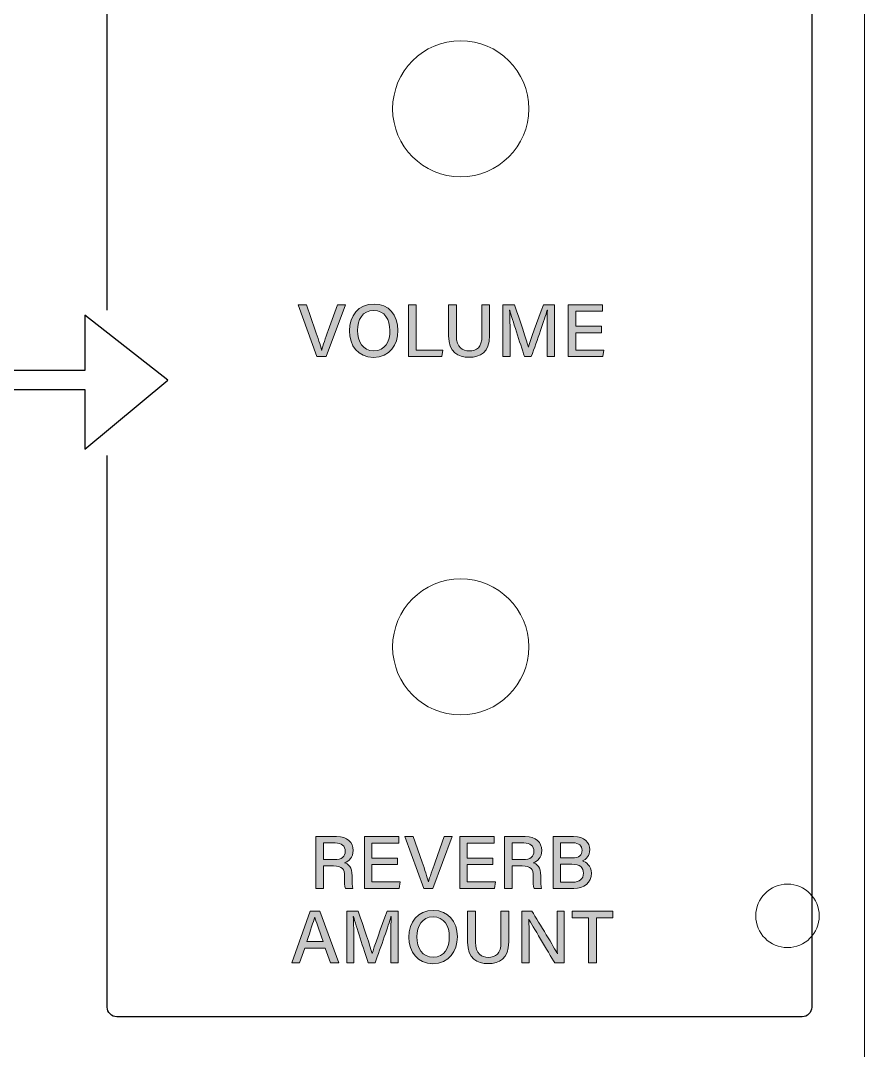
# Model space of a CAD drawing. Header units: millimetres. Extents: x 0 to 175, y 279 to 475.
# Drawn here: x 131.1 to 175, y 370.4 to 424 of the extents above; entities that cross this region are included whole.
import ezdxf

# ---------------------------------------------------------------- set-up
doc = ezdxf.new("R2010")
doc.units = ezdxf.units.MM
doc.header["$MEASUREMENT"] = 0
for name, color, linetype, lineweight in [('holes', 7, 'Continuous', 0), ('LINES', 7, 'Continuous', 0), ('new text', 7, 'Continuous', 0), ('outline', 7, 'Continuous', 0)]:
    doc.layers.add(name, color=color, linetype=linetype, lineweight=lineweight)

# ---------------------------------------------------------------- blocks, each defined once
blk = doc.blocks.new('Block_9')
at = {"layer": 'new text', "transparency": 33554687}
h = blk.add_hatch(color=7, dxfattribs=at)
h.dxf.hatch_style = 2
edge = h.paths.add_edge_path()
edge.add_spline(control_points=[(146.524, 406.504), (146.524, 406.504), (145.548, 409.2), (145.548, 409.2), (145.548, 409.2), (145.978, 409.2), (145.978, 409.2), (145.978, 409.2), (146.439, 407.875), (146.439, 407.875), (146.574, 407.483), (146.705, 407.099), (146.765, 406.847), (146.765, 406.847), (146.772, 406.847), (146.772, 406.847), (146.829, 407.074), (146.973, 407.473), (147.112, 407.863), (147.112, 407.863), (147.592, 409.2), (147.592, 409.2), (147.592, 409.2), (148.004, 409.2), (148.004, 409.2), (148.004, 409.2), (146.996, 406.504), (146.996, 406.504), (146.996, 406.504), (146.524, 406.504), (146.524, 406.504)], knot_values=[0, 0, 0, 0, 1, 1, 1, 2, 2, 2, 3, 3, 3, 4, 4, 4, 5, 5, 5, 6, 6, 6, 7, 7, 7, 8, 8, 8, 9, 9, 9, 10, 10, 10, 10], degree=3, periodic=0)
h = blk.add_hatch(color=7, dxfattribs=at)
h.dxf.hatch_style = 2
edge = h.paths.add_edge_path()
edge.add_spline(control_points=[(148.631, 407.864), (148.631, 407.292), (148.916, 406.802), (149.476, 406.802), (150.082, 406.802), (150.319, 407.303), (150.319, 407.861), (150.319, 408.428), (150.05, 408.902), (149.475, 408.902), (148.888, 408.902), (148.631, 408.43), (148.631, 407.864)], knot_values=[0, 0, 0, 0, 1, 1, 1, 2, 2, 2, 3, 3, 3, 4, 4, 4, 4], degree=3, periodic=0)
edge = h.paths.add_edge_path()
edge.add_spline(control_points=[(150.736, 407.866), (150.736, 407.123), (150.314, 406.465), (149.46, 406.465), (148.656, 406.465), (148.214, 407.079), (148.214, 407.852), (148.214, 408.626), (148.672, 409.239), (149.492, 409.239), (150.256, 409.239), (150.736, 408.672), (150.736, 407.866)], knot_values=[0, 0, 0, 0, 1, 1, 1, 2, 2, 2, 3, 3, 3, 4, 4, 4, 4], degree=3, periodic=0)
h = blk.add_hatch(color=7, dxfattribs=at)
h.dxf.hatch_style = 2
edge = h.paths.add_edge_path()
edge.add_spline(control_points=[(151.287, 409.2), (151.287, 409.2), (151.687, 409.2), (151.687, 409.2), (151.687, 409.2), (151.687, 406.843), (151.687, 406.843), (151.687, 406.843), (153.08, 406.843), (153.08, 406.843), (153.08, 406.843), (153.028, 406.504), (153.028, 406.504), (153.028, 406.504), (151.287, 406.504), (151.287, 406.504), (151.287, 406.504), (151.287, 409.2), (151.287, 409.2)], knot_values=[0, 0, 0, 0, 1, 1, 1, 2, 2, 2, 3, 3, 3, 4, 4, 4, 5, 5, 5, 6, 6, 6, 6], degree=3, periodic=0)
h = blk.add_hatch(color=7, dxfattribs=at)
h.dxf.hatch_style = 2
edge = h.paths.add_edge_path()
edge.add_spline(control_points=[(153.776, 409.2), (153.776, 409.2), (153.776, 407.581), (153.776, 407.581), (153.776, 406.966), (154.109, 406.798), (154.444, 406.798), (154.834, 406.798), (155.105, 406.983), (155.105, 407.581), (155.105, 407.581), (155.105, 409.2), (155.105, 409.2), (155.105, 409.2), (155.507, 409.2), (155.507, 409.2), (155.507, 409.2), (155.507, 407.601), (155.507, 407.601), (155.507, 406.718), (155.013, 406.47), (154.436, 406.47), (153.865, 406.47), (153.371, 406.736), (153.371, 407.579), (153.371, 407.579), (153.371, 409.2), (153.371, 409.2), (153.371, 409.2), (153.776, 409.2), (153.776, 409.2)], knot_values=[0, 0, 0, 0, 1, 1, 1, 2, 2, 2, 3, 3, 3, 4, 4, 4, 5, 5, 5, 6, 6, 6, 7, 7, 7, 8, 8, 8, 9, 9, 9, 10, 10, 10, 10], degree=3, periodic=0)
h = blk.add_hatch(color=7, dxfattribs=at)
h.dxf.hatch_style = 2
edge = h.paths.add_edge_path()
edge.add_spline(control_points=[(158.495, 407.627), (158.495, 408.12), (158.5, 408.63), (158.512, 408.918), (158.512, 408.918), (158.497, 408.918), (158.497, 408.918), (158.379, 408.459), (157.975, 407.352), (157.675, 406.504), (157.675, 406.504), (157.321, 406.504), (157.321, 406.504), (157.095, 407.203), (156.676, 408.448), (156.555, 408.923), (156.555, 408.923), (156.542, 408.923), (156.542, 408.923), (156.563, 408.611), (156.573, 408.021), (156.573, 407.559), (156.573, 407.559), (156.573, 406.504), (156.573, 406.504), (156.573, 406.504), (156.199, 406.504), (156.199, 406.504), (156.199, 406.504), (156.199, 409.2), (156.199, 409.2), (156.199, 409.2), (156.796, 409.2), (156.796, 409.2), (157.084, 408.389), (157.432, 407.346), (157.522, 406.992), (157.522, 406.992), (157.528, 406.992), (157.528, 406.992), (157.592, 407.269), (158.006, 408.408), (158.306, 409.2), (158.306, 409.2), (158.884, 409.2), (158.884, 409.2), (158.884, 409.2), (158.884, 406.504), (158.884, 406.504), (158.884, 406.504), (158.495, 406.504), (158.495, 406.504), (158.495, 406.504), (158.495, 407.627), (158.495, 407.627)], knot_values=[0, 0, 0, 0, 1, 1, 1, 2, 2, 2, 3, 3, 3, 4, 4, 4, 5, 5, 5, 6, 6, 6, 7, 7, 7, 8, 8, 8, 9, 9, 9, 10, 10, 10, 11, 11, 11, 12, 12, 12, 13, 13, 13, 14, 14, 14, 15, 15, 15, 16, 16, 16, 17, 17, 17, 18, 18, 18, 18], degree=3, periodic=0)
h = blk.add_hatch(color=7, dxfattribs=at)
h.dxf.hatch_style = 2
edge = h.paths.add_edge_path()
edge.add_spline(control_points=[(161.32, 407.746), (161.32, 407.746), (159.99, 407.746), (159.99, 407.746), (159.99, 407.746), (159.99, 406.843), (159.99, 406.843), (159.99, 406.843), (161.452, 406.843), (161.452, 406.843), (161.452, 406.843), (161.402, 406.504), (161.402, 406.504), (161.402, 406.504), (159.599, 406.504), (159.599, 406.504), (159.599, 406.504), (159.599, 409.2), (159.599, 409.2), (159.599, 409.2), (161.383, 409.2), (161.383, 409.2), (161.383, 409.2), (161.383, 408.861), (161.383, 408.861), (161.383, 408.861), (159.99, 408.861), (159.99, 408.861), (159.99, 408.861), (159.99, 408.085), (159.99, 408.085), (159.99, 408.085), (161.32, 408.085), (161.32, 408.085), (161.32, 408.085), (161.32, 407.746), (161.32, 407.746)], knot_values=[0, 0, 0, 0, 1, 1, 1, 2, 2, 2, 3, 3, 3, 4, 4, 4, 5, 5, 5, 6, 6, 6, 7, 7, 7, 8, 8, 8, 9, 9, 9, 10, 10, 10, 11, 11, 11, 12, 12, 12, 12], degree=3, periodic=0)
at = {"layer": 'new text'}
for points, knots in [([(146.524, 406.504), (146.524, 406.504), (145.548, 409.2), (145.548, 409.2), (145.548, 409.2), (145.978, 409.2), (145.978, 409.2), (145.978, 409.2), (146.439, 407.875), (146.439, 407.875), (146.574, 407.483), (146.705, 407.099), (146.765, 406.847), (146.765, 406.847), (146.772, 406.847), (146.772, 406.847), (146.829, 407.074), (146.973, 407.473), (147.112, 407.863), (147.112, 407.863), (147.592, 409.2), (147.592, 409.2), (147.592, 409.2), (148.004, 409.2), (148.004, 409.2), (148.004, 409.2), (146.996, 406.504), (146.996, 406.504), (146.996, 406.504), (146.524, 406.504), (146.524, 406.504)], [0, 0, 0, 0, 1, 1, 1, 2, 2, 2, 3, 3, 3, 4, 4, 4, 5, 5, 5, 6, 6, 6, 7, 7, 7, 8, 8, 8, 9, 9, 9, 10, 10, 10, 10]), ([(150.736, 407.866), (150.736, 407.123), (150.314, 406.465), (149.46, 406.465), (148.656, 406.465), (148.214, 407.079), (148.214, 407.852), (148.214, 408.626), (148.672, 409.239), (149.492, 409.239), (150.256, 409.239), (150.736, 408.672), (150.736, 407.866)], [0, 0, 0, 0, 1, 1, 1, 2, 2, 2, 3, 3, 3, 4, 4, 4, 4]), ([(148.631, 407.864), (148.631, 407.292), (148.916, 406.802), (149.476, 406.802), (150.082, 406.802), (150.319, 407.303), (150.319, 407.861), (150.319, 408.428), (150.05, 408.902), (149.475, 408.902), (148.888, 408.902), (148.631, 408.43), (148.631, 407.864)], [0, 0, 0, 0, 1, 1, 1, 2, 2, 2, 3, 3, 3, 4, 4, 4, 4]), ([(151.287, 409.2), (151.287, 409.2), (151.687, 409.2), (151.687, 409.2), (151.687, 409.2), (151.687, 406.843), (151.687, 406.843), (151.687, 406.843), (153.08, 406.843), (153.08, 406.843), (153.08, 406.843), (153.028, 406.504), (153.028, 406.504), (153.028, 406.504), (151.287, 406.504), (151.287, 406.504), (151.287, 406.504), (151.287, 409.2), (151.287, 409.2)], [0, 0, 0, 0, 1, 1, 1, 2, 2, 2, 3, 3, 3, 4, 4, 4, 5, 5, 5, 6, 6, 6, 6]), ([(153.776, 409.2), (153.776, 409.2), (153.776, 407.581), (153.776, 407.581), (153.776, 406.966), (154.109, 406.798), (154.444, 406.798), (154.834, 406.798), (155.105, 406.983), (155.105, 407.581), (155.105, 407.581), (155.105, 409.2), (155.105, 409.2), (155.105, 409.2), (155.507, 409.2), (155.507, 409.2), (155.507, 409.2), (155.507, 407.601), (155.507, 407.601), (155.507, 406.718), (155.013, 406.47), (154.436, 406.47), (153.865, 406.47), (153.371, 406.736), (153.371, 407.579), (153.371, 407.579), (153.371, 409.2), (153.371, 409.2), (153.371, 409.2), (153.776, 409.2), (153.776, 409.2)], [0, 0, 0, 0, 1, 1, 1, 2, 2, 2, 3, 3, 3, 4, 4, 4, 5, 5, 5, 6, 6, 6, 7, 7, 7, 8, 8, 8, 9, 9, 9, 10, 10, 10, 10]), ([(158.495, 407.627), (158.495, 408.12), (158.5, 408.63), (158.512, 408.918), (158.512, 408.918), (158.497, 408.918), (158.497, 408.918), (158.379, 408.459), (157.975, 407.352), (157.675, 406.504), (157.675, 406.504), (157.321, 406.504), (157.321, 406.504), (157.095, 407.203), (156.676, 408.448), (156.555, 408.923), (156.555, 408.923), (156.542, 408.923), (156.542, 408.923), (156.563, 408.611), (156.573, 408.021), (156.573, 407.559), (156.573, 407.559), (156.573, 406.504), (156.573, 406.504), (156.573, 406.504), (156.199, 406.504), (156.199, 406.504), (156.199, 406.504), (156.199, 409.2), (156.199, 409.2), (156.199, 409.2), (156.796, 409.2), (156.796, 409.2), (157.084, 408.389), (157.432, 407.346), (157.522, 406.992), (157.522, 406.992), (157.528, 406.992), (157.528, 406.992), (157.592, 407.269), (158.006, 408.408), (158.306, 409.2), (158.306, 409.2), (158.884, 409.2), (158.884, 409.2), (158.884, 409.2), (158.884, 406.504), (158.884, 406.504), (158.884, 406.504), (158.495, 406.504), (158.495, 406.504), (158.495, 406.504), (158.495, 407.627), (158.495, 407.627)], [0, 0, 0, 0, 1, 1, 1, 2, 2, 2, 3, 3, 3, 4, 4, 4, 5, 5, 5, 6, 6, 6, 7, 7, 7, 8, 8, 8, 9, 9, 9, 10, 10, 10, 11, 11, 11, 12, 12, 12, 13, 13, 13, 14, 14, 14, 15, 15, 15, 16, 16, 16, 17, 17, 17, 18, 18, 18, 18]), ([(161.32, 407.746), (161.32, 407.746), (159.99, 407.746), (159.99, 407.746), (159.99, 407.746), (159.99, 406.843), (159.99, 406.843), (159.99, 406.843), (161.452, 406.843), (161.452, 406.843), (161.452, 406.843), (161.402, 406.504), (161.402, 406.504), (161.402, 406.504), (159.599, 406.504), (159.599, 406.504), (159.599, 406.504), (159.599, 409.2), (159.599, 409.2), (159.599, 409.2), (161.383, 409.2), (161.383, 409.2), (161.383, 409.2), (161.383, 408.861), (161.383, 408.861), (161.383, 408.861), (159.99, 408.861), (159.99, 408.861), (159.99, 408.861), (159.99, 408.085), (159.99, 408.085), (159.99, 408.085), (161.32, 408.085), (161.32, 408.085), (161.32, 408.085), (161.32, 407.746), (161.32, 407.746)], [0, 0, 0, 0, 1, 1, 1, 2, 2, 2, 3, 3, 3, 4, 4, 4, 5, 5, 5, 6, 6, 6, 7, 7, 7, 8, 8, 8, 9, 9, 9, 10, 10, 10, 11, 11, 11, 12, 12, 12, 12])]:
    blk.add_open_spline(points, degree=3, knots=knots, dxfattribs=at)
blk = doc.blocks.new('Block_10')
at = {"layer": 'new text', "transparency": 33554687}
h = blk.add_hatch(color=7, dxfattribs=at)
h.dxf.hatch_style = 2
edge = h.paths.add_edge_path()
edge.add_spline(control_points=[(146.86, 380.328), (146.86, 380.328), (147.428, 380.328), (147.428, 380.328), (147.822, 380.328), (147.992, 380.477), (147.992, 380.765), (147.992, 381.039), (147.814, 381.194), (147.463, 381.194), (147.463, 381.194), (146.86, 381.194), (146.86, 381.194), (146.86, 381.194), (146.86, 380.328), (146.86, 380.328)], knot_values=[0, 0, 0, 0, 1, 1, 1, 2, 2, 2, 3, 3, 3, 4, 4, 4, 5, 5, 5, 5], degree=3, periodic=0)
edge = h.paths.add_edge_path()
edge.add_spline(control_points=[(146.86, 379.997), (146.86, 379.997), (146.86, 378.83), (146.86, 378.83), (146.86, 378.83), (146.465, 378.83), (146.465, 378.83), (146.465, 378.83), (146.465, 381.525), (146.465, 381.525), (146.465, 381.525), (147.543, 381.525), (147.543, 381.525), (148.103, 381.525), (148.403, 381.22), (148.403, 380.801), (148.403, 380.448), (148.202, 380.239), (147.956, 380.166), (148.159, 380.109), (148.353, 379.949), (148.353, 379.479), (148.353, 379.479), (148.353, 379.36), (148.353, 379.36), (148.353, 379.175), (148.346, 378.945), (148.39, 378.83), (148.39, 378.83), (148.003, 378.83), (148.003, 378.83), (147.954, 378.946), (147.955, 379.155), (147.955, 379.414), (147.955, 379.414), (147.955, 379.468), (147.955, 379.468), (147.955, 379.835), (147.854, 379.997), (147.379, 379.997), (147.379, 379.997), (146.86, 379.997), (146.86, 379.997)], knot_values=[0, 0, 0, 0, 1, 1, 1, 2, 2, 2, 3, 3, 3, 4, 4, 4, 5, 5, 5, 6, 6, 6, 7, 7, 7, 8, 8, 8, 9, 9, 9, 10, 10, 10, 11, 11, 11, 12, 12, 12, 13, 13, 13, 14, 14, 14, 14], degree=3, periodic=0)
h = blk.add_hatch(color=7, dxfattribs=at)
h.dxf.hatch_style = 2
edge = h.paths.add_edge_path()
edge.add_spline(control_points=[(150.713, 380.071), (150.713, 380.071), (149.382, 380.071), (149.382, 380.071), (149.382, 380.071), (149.382, 379.168), (149.382, 379.168), (149.382, 379.168), (150.845, 379.168), (150.845, 379.168), (150.845, 379.168), (150.795, 378.83), (150.795, 378.83), (150.795, 378.83), (148.991, 378.83), (148.991, 378.83), (148.991, 378.83), (148.991, 381.525), (148.991, 381.525), (148.991, 381.525), (150.776, 381.525), (150.776, 381.525), (150.776, 381.525), (150.776, 381.187), (150.776, 381.187), (150.776, 381.187), (149.382, 381.187), (149.382, 381.187), (149.382, 381.187), (149.382, 380.41), (149.382, 380.41), (149.382, 380.41), (150.713, 380.41), (150.713, 380.41), (150.713, 380.41), (150.713, 380.071), (150.713, 380.071)], knot_values=[0, 0, 0, 0, 1, 1, 1, 2, 2, 2, 3, 3, 3, 4, 4, 4, 5, 5, 5, 6, 6, 6, 7, 7, 7, 8, 8, 8, 9, 9, 9, 10, 10, 10, 11, 11, 11, 12, 12, 12, 12], degree=3, periodic=0)
h = blk.add_hatch(color=7, dxfattribs=at)
h.dxf.hatch_style = 2
edge = h.paths.add_edge_path()
edge.add_spline(control_points=[(152.079, 378.83), (152.079, 378.83), (151.103, 381.525), (151.103, 381.525), (151.103, 381.525), (151.533, 381.525), (151.533, 381.525), (151.533, 381.525), (151.994, 380.2), (151.994, 380.2), (152.129, 379.808), (152.259, 379.425), (152.319, 379.173), (152.319, 379.173), (152.327, 379.173), (152.327, 379.173), (152.384, 379.399), (152.528, 379.799), (152.667, 380.188), (152.667, 380.188), (153.147, 381.525), (153.147, 381.525), (153.147, 381.525), (153.559, 381.525), (153.559, 381.525), (153.559, 381.525), (152.551, 378.83), (152.551, 378.83), (152.551, 378.83), (152.079, 378.83), (152.079, 378.83)], knot_values=[0, 0, 0, 0, 1, 1, 1, 2, 2, 2, 3, 3, 3, 4, 4, 4, 5, 5, 5, 6, 6, 6, 7, 7, 7, 8, 8, 8, 9, 9, 9, 10, 10, 10, 10], degree=3, periodic=0)
h = blk.add_hatch(color=7, dxfattribs=at)
h.dxf.hatch_style = 2
edge = h.paths.add_edge_path()
edge.add_spline(control_points=[(155.672, 380.071), (155.672, 380.071), (154.342, 380.071), (154.342, 380.071), (154.342, 380.071), (154.342, 379.168), (154.342, 379.168), (154.342, 379.168), (155.804, 379.168), (155.804, 379.168), (155.804, 379.168), (155.754, 378.83), (155.754, 378.83), (155.754, 378.83), (153.95, 378.83), (153.95, 378.83), (153.95, 378.83), (153.95, 381.525), (153.95, 381.525), (153.95, 381.525), (155.735, 381.525), (155.735, 381.525), (155.735, 381.525), (155.735, 381.187), (155.735, 381.187), (155.735, 381.187), (154.342, 381.187), (154.342, 381.187), (154.342, 381.187), (154.342, 380.41), (154.342, 380.41), (154.342, 380.41), (155.672, 380.41), (155.672, 380.41), (155.672, 380.41), (155.672, 380.071), (155.672, 380.071)], knot_values=[0, 0, 0, 0, 1, 1, 1, 2, 2, 2, 3, 3, 3, 4, 4, 4, 5, 5, 5, 6, 6, 6, 7, 7, 7, 8, 8, 8, 9, 9, 9, 10, 10, 10, 11, 11, 11, 12, 12, 12, 12], degree=3, periodic=0)
h = blk.add_hatch(color=7, dxfattribs=at)
h.dxf.hatch_style = 2
edge = h.paths.add_edge_path()
edge.add_spline(control_points=[(156.674, 380.328), (156.674, 380.328), (157.241, 380.328), (157.241, 380.328), (157.636, 380.328), (157.806, 380.477), (157.806, 380.765), (157.806, 381.039), (157.627, 381.194), (157.277, 381.194), (157.277, 381.194), (156.674, 381.194), (156.674, 381.194), (156.674, 381.194), (156.674, 380.328), (156.674, 380.328)], knot_values=[0, 0, 0, 0, 1, 1, 1, 2, 2, 2, 3, 3, 3, 4, 4, 4, 5, 5, 5, 5], degree=3, periodic=0)
edge = h.paths.add_edge_path()
edge.add_spline(control_points=[(156.674, 379.997), (156.674, 379.997), (156.674, 378.83), (156.674, 378.83), (156.674, 378.83), (156.278, 378.83), (156.278, 378.83), (156.278, 378.83), (156.278, 381.525), (156.278, 381.525), (156.278, 381.525), (157.357, 381.525), (157.357, 381.525), (157.917, 381.525), (158.216, 381.22), (158.216, 380.801), (158.216, 380.448), (158.016, 380.239), (157.77, 380.166), (157.973, 380.109), (158.166, 379.949), (158.166, 379.479), (158.166, 379.479), (158.166, 379.36), (158.166, 379.36), (158.166, 379.175), (158.16, 378.945), (158.203, 378.83), (158.203, 378.83), (157.817, 378.83), (157.817, 378.83), (157.768, 378.946), (157.769, 379.155), (157.769, 379.414), (157.769, 379.414), (157.769, 379.468), (157.769, 379.468), (157.769, 379.835), (157.667, 379.997), (157.193, 379.997), (157.193, 379.997), (156.674, 379.997), (156.674, 379.997)], knot_values=[0, 0, 0, 0, 1, 1, 1, 2, 2, 2, 3, 3, 3, 4, 4, 4, 5, 5, 5, 6, 6, 6, 7, 7, 7, 8, 8, 8, 9, 9, 9, 10, 10, 10, 11, 11, 11, 12, 12, 12, 13, 13, 13, 14, 14, 14, 14], degree=3, periodic=0)
h = blk.add_hatch(color=7, dxfattribs=at)
h.dxf.hatch_style = 2
edge = h.paths.add_edge_path()
edge.add_spline(control_points=[(159.198, 379.154), (159.198, 379.154), (159.837, 379.154), (159.837, 379.154), (160.171, 379.154), (160.389, 379.308), (160.389, 379.627), (160.389, 379.905), (160.21, 380.091), (159.781, 380.091), (159.781, 380.091), (159.198, 380.091), (159.198, 380.091), (159.198, 380.091), (159.198, 379.154), (159.198, 379.154)], knot_values=[0, 0, 0, 0, 1, 1, 1, 2, 2, 2, 3, 3, 3, 4, 4, 4, 5, 5, 5, 5], degree=3, periodic=0)
edge = h.paths.add_edge_path()
edge.add_spline(control_points=[(159.798, 380.415), (160.167, 380.415), (160.312, 380.564), (160.312, 380.813), (160.312, 381.043), (160.146, 381.201), (159.846, 381.201), (159.846, 381.201), (159.198, 381.201), (159.198, 381.201), (159.198, 381.201), (159.198, 380.415), (159.198, 380.415), (159.198, 380.415), (159.798, 380.415), (159.798, 380.415)], knot_values=[0, 0, 0, 0, 1, 1, 1, 2, 2, 2, 3, 3, 3, 4, 4, 4, 5, 5, 5, 5], degree=3, periodic=0)
edge = h.paths.add_edge_path()
edge.add_spline(control_points=[(158.805, 381.525), (158.805, 381.525), (159.867, 381.525), (159.867, 381.525), (160.452, 381.525), (160.714, 381.218), (160.714, 380.849), (160.714, 380.537), (160.537, 380.335), (160.335, 380.262), (160.522, 380.201), (160.8, 380.011), (160.8, 379.623), (160.8, 379.123), (160.417, 378.83), (159.894, 378.83), (159.894, 378.83), (158.805, 378.83), (158.805, 378.83), (158.805, 378.83), (158.805, 381.525), (158.805, 381.525)], knot_values=[0, 0, 0, 0, 1, 1, 1, 2, 2, 2, 3, 3, 3, 4, 4, 4, 5, 5, 5, 6, 6, 6, 7, 7, 7, 7], degree=3, periodic=0)
h = blk.add_hatch(color=7, dxfattribs=at)
h.dxf.hatch_style = 2
edge = h.paths.add_edge_path()
edge.add_spline(control_points=[(146.853, 376.061), (146.609, 376.743), (146.471, 377.117), (146.411, 377.33), (146.411, 377.33), (146.408, 377.33), (146.408, 377.33), (146.341, 377.094), (146.188, 376.645), (145.991, 376.061), (145.991, 376.061), (146.853, 376.061), (146.853, 376.061)], knot_values=[0, 0, 0, 0, 1, 1, 1, 2, 2, 2, 3, 3, 3, 4, 4, 4, 4], degree=3, periodic=0)
edge = h.paths.add_edge_path()
edge.add_spline(control_points=[(145.893, 375.723), (145.893, 375.723), (145.618, 374.949), (145.618, 374.949), (145.618, 374.949), (145.221, 374.949), (145.221, 374.949), (145.221, 374.949), (146.173, 377.645), (146.173, 377.645), (146.173, 377.645), (146.668, 377.645), (146.668, 377.645), (146.668, 377.645), (147.66, 374.949), (147.66, 374.949), (147.66, 374.949), (147.236, 374.949), (147.236, 374.949), (147.236, 374.949), (146.951, 375.723), (146.951, 375.723), (146.951, 375.723), (145.893, 375.723), (145.893, 375.723)], knot_values=[0, 0, 0, 0, 1, 1, 1, 2, 2, 2, 3, 3, 3, 4, 4, 4, 5, 5, 5, 6, 6, 6, 7, 7, 7, 8, 8, 8, 8], degree=3, periodic=0)
h = blk.add_hatch(color=7, dxfattribs=at)
h.dxf.hatch_style = 2
edge = h.paths.add_edge_path()
edge.add_spline(control_points=[(150.367, 376.072), (150.367, 376.565), (150.373, 377.075), (150.384, 377.363), (150.384, 377.363), (150.369, 377.363), (150.369, 377.363), (150.252, 376.904), (149.847, 375.796), (149.547, 374.949), (149.547, 374.949), (149.193, 374.949), (149.193, 374.949), (148.967, 375.648), (148.548, 376.893), (148.427, 377.368), (148.427, 377.368), (148.414, 377.368), (148.414, 377.368), (148.435, 377.056), (148.445, 376.466), (148.445, 376.003), (148.445, 376.003), (148.445, 374.949), (148.445, 374.949), (148.445, 374.949), (148.072, 374.949), (148.072, 374.949), (148.072, 374.949), (148.072, 377.645), (148.072, 377.645), (148.072, 377.645), (148.668, 377.645), (148.668, 377.645), (148.956, 376.833), (149.304, 375.791), (149.394, 375.437), (149.394, 375.437), (149.4, 375.437), (149.4, 375.437), (149.464, 375.714), (149.879, 376.853), (150.178, 377.645), (150.178, 377.645), (150.756, 377.645), (150.756, 377.645), (150.756, 377.645), (150.756, 374.949), (150.756, 374.949), (150.756, 374.949), (150.367, 374.949), (150.367, 374.949), (150.367, 374.949), (150.367, 376.072), (150.367, 376.072)], knot_values=[0, 0, 0, 0, 1, 1, 1, 2, 2, 2, 3, 3, 3, 4, 4, 4, 5, 5, 5, 6, 6, 6, 7, 7, 7, 8, 8, 8, 9, 9, 9, 10, 10, 10, 11, 11, 11, 12, 12, 12, 13, 13, 13, 14, 14, 14, 15, 15, 15, 16, 16, 16, 17, 17, 17, 18, 18, 18, 18], degree=3, periodic=0)
h = blk.add_hatch(color=7, dxfattribs=at)
h.dxf.hatch_style = 2
edge = h.paths.add_edge_path()
edge.add_spline(control_points=[(151.722, 376.309), (151.722, 375.737), (152.007, 375.247), (152.567, 375.247), (153.173, 375.247), (153.41, 375.748), (153.41, 376.306), (153.41, 376.873), (153.141, 377.347), (152.566, 377.347), (151.979, 377.347), (151.722, 376.874), (151.722, 376.309)], knot_values=[0, 0, 0, 0, 1, 1, 1, 2, 2, 2, 3, 3, 3, 4, 4, 4, 4], degree=3, periodic=0)
edge = h.paths.add_edge_path()
edge.add_spline(control_points=[(153.827, 376.311), (153.827, 375.568), (153.405, 374.91), (152.551, 374.91), (151.747, 374.91), (151.304, 375.524), (151.304, 376.297), (151.304, 377.071), (151.763, 377.684), (152.583, 377.684), (153.347, 377.684), (153.827, 377.117), (153.827, 376.311)], knot_values=[0, 0, 0, 0, 1, 1, 1, 2, 2, 2, 3, 3, 3, 4, 4, 4, 4], degree=3, periodic=0)
h = blk.add_hatch(color=7, dxfattribs=at)
h.dxf.hatch_style = 2
edge = h.paths.add_edge_path()
edge.add_spline(control_points=[(154.767, 377.645), (154.767, 377.645), (154.767, 376.026), (154.767, 376.026), (154.767, 375.411), (155.101, 375.243), (155.435, 375.243), (155.826, 375.243), (156.097, 375.428), (156.097, 376.026), (156.097, 376.026), (156.097, 377.645), (156.097, 377.645), (156.097, 377.645), (156.499, 377.645), (156.499, 377.645), (156.499, 377.645), (156.499, 376.046), (156.499, 376.046), (156.499, 375.163), (156.005, 374.915), (155.428, 374.915), (154.857, 374.915), (154.363, 375.181), (154.363, 376.024), (154.363, 376.024), (154.363, 377.645), (154.363, 377.645), (154.363, 377.645), (154.767, 377.645), (154.767, 377.645)], knot_values=[0, 0, 0, 0, 1, 1, 1, 2, 2, 2, 3, 3, 3, 4, 4, 4, 5, 5, 5, 6, 6, 6, 7, 7, 7, 8, 8, 8, 9, 9, 9, 10, 10, 10, 10], degree=3, periodic=0)
h = blk.add_hatch(color=7, dxfattribs=at)
h.dxf.hatch_style = 2
edge = h.paths.add_edge_path()
edge.add_spline(control_points=[(157.187, 374.949), (157.187, 374.949), (157.187, 377.645), (157.187, 377.645), (157.187, 377.645), (157.707, 377.645), (157.707, 377.645), (158.084, 377.019), (158.884, 375.726), (159.03, 375.433), (159.03, 375.433), (159.036, 375.433), (159.036, 375.433), (159.009, 375.766), (159.011, 376.2), (159.011, 376.64), (159.011, 376.64), (159.011, 377.645), (159.011, 377.645), (159.011, 377.645), (159.385, 377.645), (159.385, 377.645), (159.385, 377.645), (159.385, 374.949), (159.385, 374.949), (159.385, 374.949), (158.895, 374.949), (158.895, 374.949), (158.551, 375.523), (157.71, 376.93), (157.547, 377.234), (157.547, 377.234), (157.541, 377.234), (157.541, 377.234), (157.561, 376.941), (157.562, 376.465), (157.562, 375.979), (157.562, 375.979), (157.562, 374.949), (157.562, 374.949), (157.562, 374.949), (157.187, 374.949), (157.187, 374.949)], knot_values=[0, 0, 0, 0, 1, 1, 1, 2, 2, 2, 3, 3, 3, 4, 4, 4, 5, 5, 5, 6, 6, 6, 7, 7, 7, 8, 8, 8, 9, 9, 9, 10, 10, 10, 11, 11, 11, 12, 12, 12, 13, 13, 13, 14, 14, 14, 14], degree=3, periodic=0)
h = blk.add_hatch(color=7, dxfattribs=at)
h.dxf.hatch_style = 2
edge = h.paths.add_edge_path()
edge.add_spline(control_points=[(160.657, 377.306), (160.657, 377.306), (159.796, 377.306), (159.796, 377.306), (159.796, 377.306), (159.796, 377.645), (159.796, 377.645), (159.796, 377.645), (161.921, 377.645), (161.921, 377.645), (161.921, 377.645), (161.921, 377.306), (161.921, 377.306), (161.921, 377.306), (161.059, 377.306), (161.059, 377.306), (161.059, 377.306), (161.059, 374.949), (161.059, 374.949), (161.059, 374.949), (160.657, 374.949), (160.657, 374.949), (160.657, 374.949), (160.657, 377.306), (160.657, 377.306)], knot_values=[0, 0, 0, 0, 1, 1, 1, 2, 2, 2, 3, 3, 3, 4, 4, 4, 5, 5, 5, 6, 6, 6, 7, 7, 7, 8, 8, 8, 8], degree=3, periodic=0)
at = {"layer": 'new text'}
for points, knots in [([(146.86, 379.997), (146.86, 379.997), (146.86, 378.83), (146.86, 378.83), (146.86, 378.83), (146.465, 378.83), (146.465, 378.83), (146.465, 378.83), (146.465, 381.525), (146.465, 381.525), (146.465, 381.525), (147.543, 381.525), (147.543, 381.525), (148.103, 381.525), (148.403, 381.22), (148.403, 380.801), (148.403, 380.448), (148.202, 380.239), (147.956, 380.166), (148.159, 380.109), (148.353, 379.949), (148.353, 379.479), (148.353, 379.479), (148.353, 379.36), (148.353, 379.36), (148.353, 379.175), (148.346, 378.945), (148.39, 378.83), (148.39, 378.83), (148.003, 378.83), (148.003, 378.83), (147.954, 378.946), (147.955, 379.155), (147.955, 379.414), (147.955, 379.414), (147.955, 379.468), (147.955, 379.468), (147.955, 379.835), (147.854, 379.997), (147.379, 379.997), (147.379, 379.997), (146.86, 379.997), (146.86, 379.997)], [0, 0, 0, 0, 1, 1, 1, 2, 2, 2, 3, 3, 3, 4, 4, 4, 5, 5, 5, 6, 6, 6, 7, 7, 7, 8, 8, 8, 9, 9, 9, 10, 10, 10, 11, 11, 11, 12, 12, 12, 13, 13, 13, 14, 14, 14, 14]), ([(146.86, 380.328), (146.86, 380.328), (147.428, 380.328), (147.428, 380.328), (147.822, 380.328), (147.992, 380.477), (147.992, 380.765), (147.992, 381.039), (147.814, 381.194), (147.463, 381.194), (147.463, 381.194), (146.86, 381.194), (146.86, 381.194), (146.86, 381.194), (146.86, 380.328), (146.86, 380.328)], [0, 0, 0, 0, 1, 1, 1, 2, 2, 2, 3, 3, 3, 4, 4, 4, 5, 5, 5, 5]), ([(150.713, 380.071), (150.713, 380.071), (149.382, 380.071), (149.382, 380.071), (149.382, 380.071), (149.382, 379.168), (149.382, 379.168), (149.382, 379.168), (150.845, 379.168), (150.845, 379.168), (150.845, 379.168), (150.795, 378.83), (150.795, 378.83), (150.795, 378.83), (148.991, 378.83), (148.991, 378.83), (148.991, 378.83), (148.991, 381.525), (148.991, 381.525), (148.991, 381.525), (150.776, 381.525), (150.776, 381.525), (150.776, 381.525), (150.776, 381.187), (150.776, 381.187), (150.776, 381.187), (149.382, 381.187), (149.382, 381.187), (149.382, 381.187), (149.382, 380.41), (149.382, 380.41), (149.382, 380.41), (150.713, 380.41), (150.713, 380.41), (150.713, 380.41), (150.713, 380.071), (150.713, 380.071)], [0, 0, 0, 0, 1, 1, 1, 2, 2, 2, 3, 3, 3, 4, 4, 4, 5, 5, 5, 6, 6, 6, 7, 7, 7, 8, 8, 8, 9, 9, 9, 10, 10, 10, 11, 11, 11, 12, 12, 12, 12]), ([(152.079, 378.83), (152.079, 378.83), (151.103, 381.525), (151.103, 381.525), (151.103, 381.525), (151.533, 381.525), (151.533, 381.525), (151.533, 381.525), (151.994, 380.2), (151.994, 380.2), (152.129, 379.808), (152.259, 379.425), (152.319, 379.173), (152.319, 379.173), (152.327, 379.173), (152.327, 379.173), (152.384, 379.399), (152.528, 379.799), (152.667, 380.188), (152.667, 380.188), (153.147, 381.525), (153.147, 381.525), (153.147, 381.525), (153.559, 381.525), (153.559, 381.525), (153.559, 381.525), (152.551, 378.83), (152.551, 378.83), (152.551, 378.83), (152.079, 378.83), (152.079, 378.83)], [0, 0, 0, 0, 1, 1, 1, 2, 2, 2, 3, 3, 3, 4, 4, 4, 5, 5, 5, 6, 6, 6, 7, 7, 7, 8, 8, 8, 9, 9, 9, 10, 10, 10, 10]), ([(155.672, 380.071), (155.672, 380.071), (154.342, 380.071), (154.342, 380.071), (154.342, 380.071), (154.342, 379.168), (154.342, 379.168), (154.342, 379.168), (155.804, 379.168), (155.804, 379.168), (155.804, 379.168), (155.754, 378.83), (155.754, 378.83), (155.754, 378.83), (153.95, 378.83), (153.95, 378.83), (153.95, 378.83), (153.95, 381.525), (153.95, 381.525), (153.95, 381.525), (155.735, 381.525), (155.735, 381.525), (155.735, 381.525), (155.735, 381.187), (155.735, 381.187), (155.735, 381.187), (154.342, 381.187), (154.342, 381.187), (154.342, 381.187), (154.342, 380.41), (154.342, 380.41), (154.342, 380.41), (155.672, 380.41), (155.672, 380.41), (155.672, 380.41), (155.672, 380.071), (155.672, 380.071)], [0, 0, 0, 0, 1, 1, 1, 2, 2, 2, 3, 3, 3, 4, 4, 4, 5, 5, 5, 6, 6, 6, 7, 7, 7, 8, 8, 8, 9, 9, 9, 10, 10, 10, 11, 11, 11, 12, 12, 12, 12]), ([(156.674, 379.997), (156.674, 379.997), (156.674, 378.83), (156.674, 378.83), (156.674, 378.83), (156.278, 378.83), (156.278, 378.83), (156.278, 378.83), (156.278, 381.525), (156.278, 381.525), (156.278, 381.525), (157.357, 381.525), (157.357, 381.525), (157.917, 381.525), (158.216, 381.22), (158.216, 380.801), (158.216, 380.448), (158.016, 380.239), (157.77, 380.166), (157.973, 380.109), (158.166, 379.949), (158.166, 379.479), (158.166, 379.479), (158.166, 379.36), (158.166, 379.36), (158.166, 379.175), (158.16, 378.945), (158.203, 378.83), (158.203, 378.83), (157.817, 378.83), (157.817, 378.83), (157.768, 378.946), (157.769, 379.155), (157.769, 379.414), (157.769, 379.414), (157.769, 379.468), (157.769, 379.468), (157.769, 379.835), (157.667, 379.997), (157.193, 379.997), (157.193, 379.997), (156.674, 379.997), (156.674, 379.997)], [0, 0, 0, 0, 1, 1, 1, 2, 2, 2, 3, 3, 3, 4, 4, 4, 5, 5, 5, 6, 6, 6, 7, 7, 7, 8, 8, 8, 9, 9, 9, 10, 10, 10, 11, 11, 11, 12, 12, 12, 13, 13, 13, 14, 14, 14, 14]), ([(156.674, 380.328), (156.674, 380.328), (157.241, 380.328), (157.241, 380.328), (157.636, 380.328), (157.806, 380.477), (157.806, 380.765), (157.806, 381.039), (157.627, 381.194), (157.277, 381.194), (157.277, 381.194), (156.674, 381.194), (156.674, 381.194), (156.674, 381.194), (156.674, 380.328), (156.674, 380.328)], [0, 0, 0, 0, 1, 1, 1, 2, 2, 2, 3, 3, 3, 4, 4, 4, 5, 5, 5, 5]), ([(158.805, 381.525), (158.805, 381.525), (159.867, 381.525), (159.867, 381.525), (160.452, 381.525), (160.714, 381.218), (160.714, 380.849), (160.714, 380.537), (160.537, 380.335), (160.335, 380.262), (160.522, 380.201), (160.8, 380.011), (160.8, 379.623), (160.8, 379.123), (160.417, 378.83), (159.894, 378.83), (159.894, 378.83), (158.805, 378.83), (158.805, 378.83), (158.805, 378.83), (158.805, 381.525), (158.805, 381.525)], [0, 0, 0, 0, 1, 1, 1, 2, 2, 2, 3, 3, 3, 4, 4, 4, 5, 5, 5, 6, 6, 6, 7, 7, 7, 7]), ([(159.798, 380.415), (160.167, 380.415), (160.312, 380.564), (160.312, 380.813), (160.312, 381.043), (160.146, 381.201), (159.846, 381.201), (159.846, 381.201), (159.198, 381.201), (159.198, 381.201), (159.198, 381.201), (159.198, 380.415), (159.198, 380.415), (159.198, 380.415), (159.798, 380.415), (159.798, 380.415)], [0, 0, 0, 0, 1, 1, 1, 2, 2, 2, 3, 3, 3, 4, 4, 4, 5, 5, 5, 5]), ([(159.198, 379.154), (159.198, 379.154), (159.837, 379.154), (159.837, 379.154), (160.171, 379.154), (160.389, 379.308), (160.389, 379.627), (160.389, 379.905), (160.21, 380.091), (159.781, 380.091), (159.781, 380.091), (159.198, 380.091), (159.198, 380.091), (159.198, 380.091), (159.198, 379.154), (159.198, 379.154)], [0, 0, 0, 0, 1, 1, 1, 2, 2, 2, 3, 3, 3, 4, 4, 4, 5, 5, 5, 5]), ([(145.893, 375.723), (145.893, 375.723), (145.618, 374.949), (145.618, 374.949), (145.618, 374.949), (145.221, 374.949), (145.221, 374.949), (145.221, 374.949), (146.173, 377.645), (146.173, 377.645), (146.173, 377.645), (146.668, 377.645), (146.668, 377.645), (146.668, 377.645), (147.66, 374.949), (147.66, 374.949), (147.66, 374.949), (147.236, 374.949), (147.236, 374.949), (147.236, 374.949), (146.951, 375.723), (146.951, 375.723), (146.951, 375.723), (145.893, 375.723), (145.893, 375.723)], [0, 0, 0, 0, 1, 1, 1, 2, 2, 2, 3, 3, 3, 4, 4, 4, 5, 5, 5, 6, 6, 6, 7, 7, 7, 8, 8, 8, 8]), ([(146.853, 376.061), (146.609, 376.743), (146.471, 377.117), (146.411, 377.33), (146.411, 377.33), (146.408, 377.33), (146.408, 377.33), (146.341, 377.094), (146.188, 376.645), (145.991, 376.061), (145.991, 376.061), (146.853, 376.061), (146.853, 376.061)], [0, 0, 0, 0, 1, 1, 1, 2, 2, 2, 3, 3, 3, 4, 4, 4, 4]), ([(150.367, 376.072), (150.367, 376.565), (150.373, 377.075), (150.384, 377.363), (150.384, 377.363), (150.369, 377.363), (150.369, 377.363), (150.252, 376.904), (149.847, 375.796), (149.547, 374.949), (149.547, 374.949), (149.193, 374.949), (149.193, 374.949), (148.967, 375.648), (148.548, 376.893), (148.427, 377.368), (148.427, 377.368), (148.414, 377.368), (148.414, 377.368), (148.435, 377.056), (148.445, 376.466), (148.445, 376.003), (148.445, 376.003), (148.445, 374.949), (148.445, 374.949), (148.445, 374.949), (148.072, 374.949), (148.072, 374.949), (148.072, 374.949), (148.072, 377.645), (148.072, 377.645), (148.072, 377.645), (148.668, 377.645), (148.668, 377.645), (148.956, 376.833), (149.304, 375.791), (149.394, 375.437), (149.394, 375.437), (149.4, 375.437), (149.4, 375.437), (149.464, 375.714), (149.879, 376.853), (150.178, 377.645), (150.178, 377.645), (150.756, 377.645), (150.756, 377.645), (150.756, 377.645), (150.756, 374.949), (150.756, 374.949), (150.756, 374.949), (150.367, 374.949), (150.367, 374.949), (150.367, 374.949), (150.367, 376.072), (150.367, 376.072)], [0, 0, 0, 0, 1, 1, 1, 2, 2, 2, 3, 3, 3, 4, 4, 4, 5, 5, 5, 6, 6, 6, 7, 7, 7, 8, 8, 8, 9, 9, 9, 10, 10, 10, 11, 11, 11, 12, 12, 12, 13, 13, 13, 14, 14, 14, 15, 15, 15, 16, 16, 16, 17, 17, 17, 18, 18, 18, 18]), ([(153.827, 376.311), (153.827, 375.568), (153.405, 374.91), (152.551, 374.91), (151.747, 374.91), (151.304, 375.524), (151.304, 376.297), (151.304, 377.071), (151.763, 377.684), (152.583, 377.684), (153.347, 377.684), (153.827, 377.117), (153.827, 376.311)], [0, 0, 0, 0, 1, 1, 1, 2, 2, 2, 3, 3, 3, 4, 4, 4, 4]), ([(151.722, 376.309), (151.722, 375.737), (152.007, 375.247), (152.567, 375.247), (153.173, 375.247), (153.41, 375.748), (153.41, 376.306), (153.41, 376.873), (153.141, 377.347), (152.566, 377.347), (151.979, 377.347), (151.722, 376.874), (151.722, 376.309)], [0, 0, 0, 0, 1, 1, 1, 2, 2, 2, 3, 3, 3, 4, 4, 4, 4]), ([(154.767, 377.645), (154.767, 377.645), (154.767, 376.026), (154.767, 376.026), (154.767, 375.411), (155.101, 375.243), (155.435, 375.243), (155.826, 375.243), (156.097, 375.428), (156.097, 376.026), (156.097, 376.026), (156.097, 377.645), (156.097, 377.645), (156.097, 377.645), (156.499, 377.645), (156.499, 377.645), (156.499, 377.645), (156.499, 376.046), (156.499, 376.046), (156.499, 375.163), (156.005, 374.915), (155.428, 374.915), (154.857, 374.915), (154.363, 375.181), (154.363, 376.024), (154.363, 376.024), (154.363, 377.645), (154.363, 377.645), (154.363, 377.645), (154.767, 377.645), (154.767, 377.645)], [0, 0, 0, 0, 1, 1, 1, 2, 2, 2, 3, 3, 3, 4, 4, 4, 5, 5, 5, 6, 6, 6, 7, 7, 7, 8, 8, 8, 9, 9, 9, 10, 10, 10, 10]), ([(157.187, 374.949), (157.187, 374.949), (157.187, 377.645), (157.187, 377.645), (157.187, 377.645), (157.707, 377.645), (157.707, 377.645), (158.084, 377.019), (158.884, 375.726), (159.03, 375.433), (159.03, 375.433), (159.036, 375.433), (159.036, 375.433), (159.009, 375.766), (159.011, 376.2), (159.011, 376.64), (159.011, 376.64), (159.011, 377.645), (159.011, 377.645), (159.011, 377.645), (159.385, 377.645), (159.385, 377.645), (159.385, 377.645), (159.385, 374.949), (159.385, 374.949), (159.385, 374.949), (158.895, 374.949), (158.895, 374.949), (158.551, 375.523), (157.71, 376.93), (157.547, 377.234), (157.547, 377.234), (157.541, 377.234), (157.541, 377.234), (157.561, 376.941), (157.562, 376.465), (157.562, 375.979), (157.562, 375.979), (157.562, 374.949), (157.562, 374.949), (157.562, 374.949), (157.187, 374.949), (157.187, 374.949)], [0, 0, 0, 0, 1, 1, 1, 2, 2, 2, 3, 3, 3, 4, 4, 4, 5, 5, 5, 6, 6, 6, 7, 7, 7, 8, 8, 8, 9, 9, 9, 10, 10, 10, 11, 11, 11, 12, 12, 12, 13, 13, 13, 14, 14, 14, 14]), ([(160.657, 377.306), (160.657, 377.306), (159.796, 377.306), (159.796, 377.306), (159.796, 377.306), (159.796, 377.645), (159.796, 377.645), (159.796, 377.645), (161.921, 377.645), (161.921, 377.645), (161.921, 377.645), (161.921, 377.306), (161.921, 377.306), (161.921, 377.306), (161.059, 377.306), (161.059, 377.306), (161.059, 377.306), (161.059, 374.949), (161.059, 374.949), (161.059, 374.949), (160.657, 374.949), (160.657, 374.949), (160.657, 374.949), (160.657, 377.306), (160.657, 377.306)], [0, 0, 0, 0, 1, 1, 1, 2, 2, 2, 3, 3, 3, 4, 4, 4, 5, 5, 5, 6, 6, 6, 7, 7, 7, 8, 8, 8, 8])]:
    blk.add_open_spline(points, degree=3, knots=knots, dxfattribs=at)

msp = doc.modelspace()

# ---------------------------------------------------------------- linework, layer by layer
at = {"layer": 'holes', "color": 1, "lineweight": 9}
for centre, radius in [((154, 419.4), 3.54), ((154, 391.4), 3.54), ((171, 377.401), 1.651)]:
    msp.add_circle(centre, radius, dxfattribs=at)
at = {"layer": 'LINES', "color": 7, "lineweight": 25}
msp.add_lwpolyline([(138.772, 405.284), (134.455, 408.66), (134.455, 405.785), (129.112, 405.785), (129.112, 404.784), (134.455, 404.784), (134.455, 401.687)], close=True, dxfattribs=at)
msp.add_open_spline([(135.612, 408.916), (135.612, 408.916), (135.612, 439.9), (135.612, 439.9), (135.612, 440.175), (135.837, 440.4), (136.112, 440.4), (136.112, 440.4), (171.761, 440.4), (171.761, 440.4), (172.036, 440.4), (172.261, 440.175), (172.261, 439.9), (172.261, 439.9), (172.261, 372.65), (172.261, 372.65), (172.261, 372.375), (172.036, 372.15), (171.761, 372.15), (171.761, 372.15), (136.112, 372.15), (136.112, 372.15), (135.837, 372.15), (135.612, 372.375), (135.612, 372.65), (135.612, 372.65), (135.612, 401.362), (135.612, 401.362)], degree=3, knots=[0, 0, 0, 0, 1, 1, 1, 2, 2, 2, 3, 3, 3, 4, 4, 4, 5, 5, 5, 6, 6, 6, 7, 7, 7, 8, 8, 8, 9, 9, 9, 9], dxfattribs=at)
at = {"layer": 'outline', "color": 7, "lineweight": 9}
msp.add_lwpolyline([(0, 475.399), (175.001, 475.399), (175.001, 279.4), (0, 279.4), (0, 300.401), (0, 475.399)], dxfattribs=at)

# ---------------------------------------------------------------- block references
at = {"layer": 'new text'}
for name in ['Block_9', 'Block_10']:
    msp.add_blockref(name, (0, 0), dxfattribs=at)

doc.saveas('drawing.dxf')
